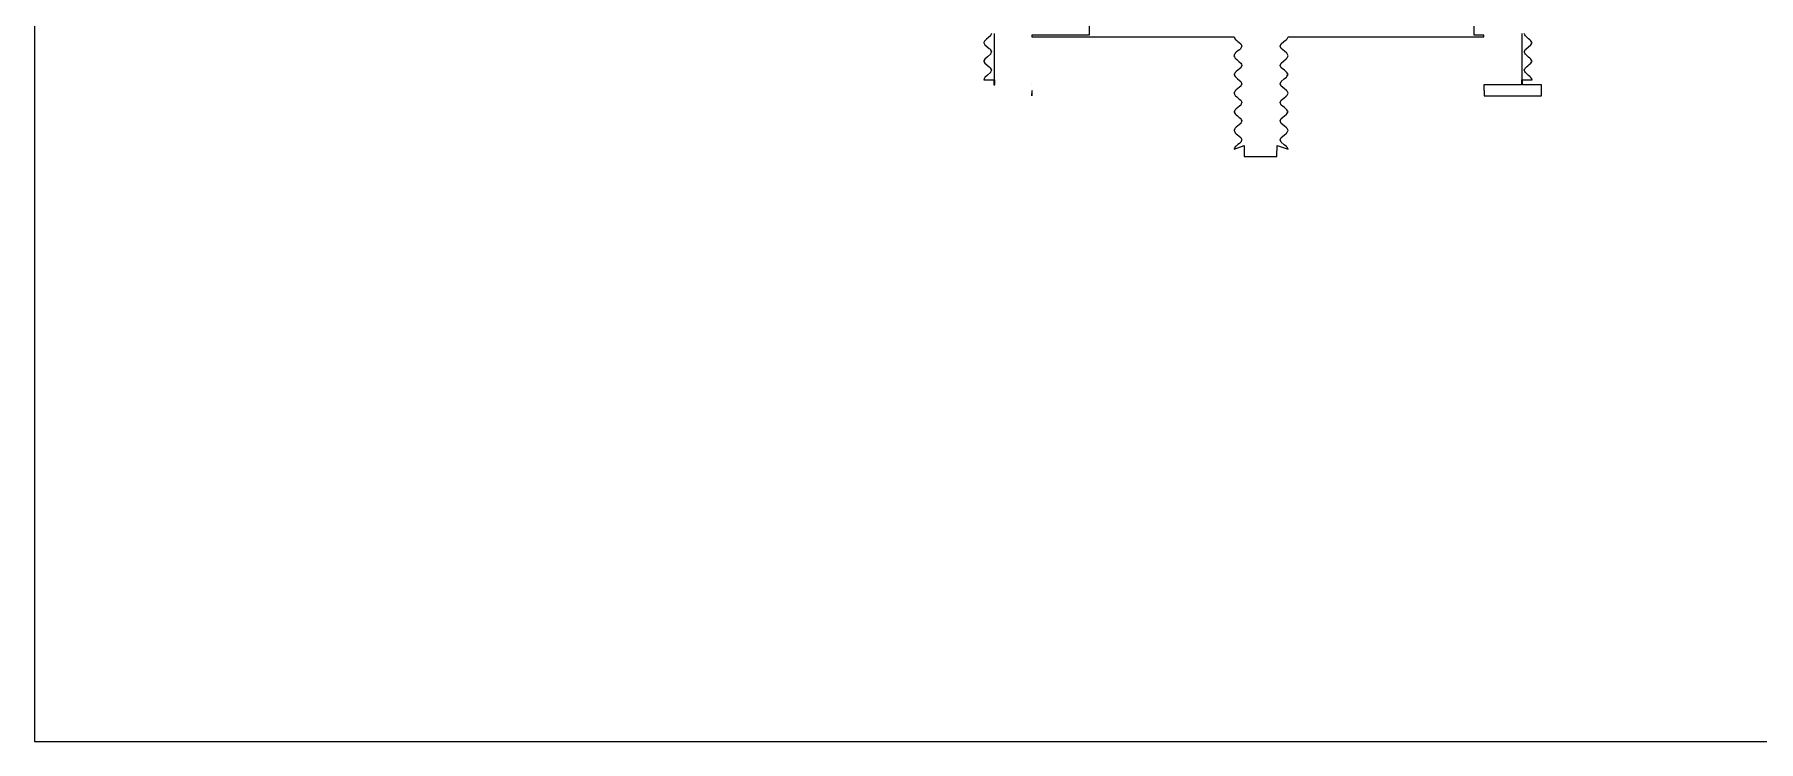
# Model space of a CAD drawing. Header units: metres. Extents: x -155 to -31, y -2 to 38.
# Drawn here: x -155.06 to -135.81, y -2.18 to 5.72 of the extents above; entities that cross this region are included whole.
import ezdxf

# ---------------------------------------------------------------- set-up
doc = ezdxf.new("R2010")
doc.units = ezdxf.units.M
doc.layers.add('Default', color=7, linetype='Continuous')
doc.layers.add('Layer 03$CATI_DUVAR', color=7, linetype='Continuous')
pattern_1 = [(45, (-140.90624, 9.92203), (-0.0449013, 0.0449013), [])]

msp = doc.modelspace()

# ---------------------------------------------------------------- hatches: boundary and pattern name
at = {"layer": 'Layer 03$CATI_DUVAR'}
h = msp.add_hatch(dxfattribs=at)
h.set_pattern_fill('ANSI31', scale=0.02, style=0, pattern_type=2)
h.set_pattern_definition(pattern_1)
h.paths.add_polyline_path([(-143.922, 5.154), (-143.921, 5.154), (-143.922, 5.154)], flags=0)
h = msp.add_hatch(dxfattribs=at)
h.set_pattern_fill('ANSI31', scale=0.02, style=0, pattern_type=2)
h.set_pattern_definition(pattern_1)
h.paths.add_polyline_path([(-143.922, 5.029), (-143.92, 5.086), (-143.921, 5.092), (-143.922, 5.092)], flags=0)

# ---------------------------------------------------------------- linework, layer by layer
at = {"layer": 'Default'}
msp.add_lwpolyline([(-155.06, -2.184), (-124.07, -2.184), (-124.07, 38.412), (-155.06, 38.412)], close=True, dxfattribs=at)
at = {"layer": 'Layer 03$CATI_DUVAR'}
for points in [[(-143.281, 5.899), (-143.281, 5.708), (-143.921, 5.708), (-143.921, 5.69), (-141.664, 5.69), (-141.651, 5.665), (-141.634, 5.649), (-141.62, 5.638), (-141.605, 5.625), (-141.589, 5.611), (-141.582, 5.597), (-141.576, 5.585), (-141.583, 5.571), (-141.589, 5.559), (-141.604, 5.546), (-141.62, 5.532), (-141.639, 5.517), (-141.651, 5.506), (-141.656, 5.496), (-141.661, 5.487), (-141.665, 5.478), (-141.66, 5.467), (-141.651, 5.45), (-141.634, 5.435), (-141.62, 5.424), (-141.605, 5.411), (-141.589, 5.397), (-141.582, 5.383), (-141.576, 5.371), (-141.583, 5.357), (-141.589, 5.344), (-141.604, 5.331), (-141.62, 5.318), (-141.639, 5.302), (-141.651, 5.292), (-141.656, 5.282), (-141.661, 5.271), (-141.664, 5.271), (-141.663, 5.268), (-141.664, 5.265), (-141.661, 5.265), (-141.651, 5.245), (-141.639, 5.234), (-141.624, 5.222), (-141.605, 5.205), (-141.589, 5.192), (-141.583, 5.18), (-141.576, 5.166), (-141.583, 5.152), (-141.589, 5.14), (-141.604, 5.126), (-141.62, 5.113), (-141.639, 5.097), (-141.651, 5.087), (-141.656, 5.077), (-141.661, 5.068), (-141.664, 5.06), (-141.66, 5.051), (-141.651, 5.034), (-141.634, 5.019), (-141.62, 5.007), (-141.605, 4.995), (-141.589, 4.981), (-141.582, 4.967), (-141.576, 4.955), (-141.583, 4.94), (-141.589, 4.928), (-141.604, 4.915), (-141.62, 4.902), (-141.639, 4.886), (-141.651, 4.875), (-141.656, 4.866), (-141.661, 4.855), (-141.664, 4.855), (-141.663, 4.852), (-141.664, 4.849), (-141.661, 4.849), (-141.651, 4.829), (-141.639, 4.818), (-141.624, 4.806), (-141.605, 4.79), (-141.589, 4.776), (-141.583, 4.764), (-141.576, 4.75), (-141.58, 4.741), (-141.581, 4.739), (-141.583, 4.736), (-141.589, 4.723), (-141.604, 4.71), (-141.62, 4.697), (-141.639, 4.681), (-141.651, 4.67), (-141.656, 4.661), (-141.661, 4.652), (-141.664, 4.644), (-141.66, 4.635), (-141.651, 4.618), (-141.639, 4.607), (-141.624, 4.594), (-141.605, 4.579), (-141.589, 4.565), (-141.583, 4.553), (-141.576, 4.539), (-141.583, 4.524), (-141.589, 4.512), (-141.604, 4.499), (-141.62, 4.486), (-141.639, 4.47), (-141.651, 4.459), (-141.656, 4.45), (-141.661, 4.44), (-141.664, 4.433), (-141.551, 4.474), (-141.551, 4.354), (-141.55, 4.354), (-141.189, 4.354), (-141.185, 4.354), (-141.185, 4.361), (-141.184, 4.475), (-141.061, 4.433), (-141.072, 4.455), (-141.074, 4.459), (-141.078, 4.463), (-141.105, 4.485), (-141.136, 4.512), (-141.149, 4.539), (-141.136, 4.565), (-141.105, 4.591), (-141.078, 4.614), (-141.074, 4.618), (-141.063, 4.639), (-141.061, 4.644), (-141.072, 4.666), (-141.074, 4.67), (-141.079, 4.674), (-141.105, 4.697), (-141.136, 4.723), (-141.149, 4.75), (-141.136, 4.776), (-141.105, 4.802), (-141.078, 4.825), (-141.074, 4.829), (-141.064, 4.849), (-141.061, 4.849), (-141.062, 4.852), (-141.061, 4.855), (-141.064, 4.855), (-141.074, 4.875), (-141.102, 4.899), (-141.136, 4.928), (-141.149, 4.955), (-141.136, 4.981), (-141.107, 5.005), (-141.082, 5.026), (-141.074, 5.034), (-141.072, 5.038), (-141.061, 5.06), (-141.061, 5.06), (-141.061, 5.06), (-141.072, 5.082), (-141.074, 5.087), (-141.078, 5.09), (-141.105, 5.113), (-141.136, 5.14), (-141.149, 5.166), (-141.136, 5.192), (-141.105, 5.219), (-141.078, 5.241), (-141.074, 5.245), (-141.064, 5.265), (-141.061, 5.265), (-141.062, 5.268), (-141.061, 5.271), (-141.064, 5.271), (-141.074, 5.292), (-141.102, 5.316), (-141.136, 5.345), (-141.149, 5.371), (-141.136, 5.397), (-141.107, 5.421), (-141.082, 5.443), (-141.074, 5.45), (-141.072, 5.454), (-141.06, 5.478), (-141.063, 5.485), (-141.074, 5.506), (-141.102, 5.53), (-141.136, 5.559), (-141.149, 5.585), (-141.136, 5.612), (-141.107, 5.636), (-141.082, 5.657), (-141.074, 5.664), (-141.072, 5.669), (-141.061, 5.69), (-138.873, 5.69), (-138.873, 5.708), (-138.981, 5.708), (-138.981, 5.899)], [(-144.372, 5.726), (-144.382, 5.706), (-144.384, 5.7), (-144.427, 5.664), (-144.447, 5.647), (-144.451, 5.641), (-144.457, 5.627), (-144.46, 5.627), (-144.458, 5.624), (-144.46, 5.621), (-144.457, 5.621), (-144.447, 5.601), (-144.4, 5.561), (-144.392, 5.554), (-144.385, 5.548), (-144.382, 5.542), (-144.372, 5.522), (-144.382, 5.501), (-144.385, 5.495), (-144.419, 5.466), (-144.447, 5.442), (-144.457, 5.422), (-144.46, 5.422), (-144.458, 5.419), (-144.46, 5.416), (-144.457, 5.416), (-144.447, 5.396), (-144.4, 5.356), (-144.392, 5.349), (-144.385, 5.343), (-144.382, 5.337), (-144.372, 5.317), (-144.382, 5.296), (-144.385, 5.29), (-144.419, 5.261), (-144.447, 5.237), (-144.455, 5.221), (-144.46, 5.211), (-144.346, 5.211), (-144.346, 5.155), (-144.334, 5.155), (-144.334, 5.208), (-144.34, 5.208), (-144.34, 5.238), (-144.34, 5.262), (-144.34, 5.29), (-144.34, 5.296), (-144.34, 5.317), (-144.34, 5.337), (-144.34, 5.343), (-144.34, 5.349), (-144.34, 5.356), (-144.341, 5.396), (-144.341, 5.416), (-144.341, 5.422), (-144.341, 5.426), (-144.341, 5.443), (-144.341, 5.467), (-144.341, 5.495), (-144.341, 5.501), (-144.341, 5.522), (-144.341, 5.542), (-144.341, 5.548), (-144.341, 5.554), (-144.341, 5.561), (-144.341, 5.601), (-144.341, 5.621), (-144.341, 5.641), (-144.341, 5.648), (-144.341, 5.664), (-144.341, 5.7), (-144.341, 5.706), (-144.341, 5.726)], [(-138.449, 5.726), (-138.449, 5.713), (-138.449, 5.7), (-138.449, 5.686), (-138.449, 5.669), (-138.449, 5.657), (-138.449, 5.647), (-138.449, 5.63), (-138.449, 5.624), (-138.449, 5.61), (-138.449, 5.601), (-138.449, 5.553), (-138.449, 5.551), (-138.449, 5.548), (-138.449, 5.545), (-138.449, 5.521), (-138.449, 5.508), (-138.449, 5.495), (-138.449, 5.481), (-138.449, 5.464), (-138.449, 5.452), (-138.449, 5.442), (-138.449, 5.425), (-138.449, 5.422), (-138.449, 5.417), (-138.449, 5.416), (-138.449, 5.413), (-138.449, 5.396), (-138.449, 5.38), (-138.449, 5.365), (-138.449, 5.355), (-138.449, 5.343), (-138.449, 5.33), (-138.449, 5.317), (-138.449, 5.303), (-138.449, 5.29), (-138.449, 5.276), (-138.449, 5.259), (-138.449, 5.247), (-138.449, 5.237), (-138.449, 5.208), (-138.455, 5.208), (-138.455, 5.154), (-138.615, 5.154), (-138.872, 5.154), (-138.872, 5.154), (-138.873, 5.154), (-138.873, 5.092), (-138.872, 5.092), (-138.872, 5.029), (-138.615, 5.029), (-138.231, 5.029), (-138.231, 5.029), (-138.231, 5.08), (-138.231, 5.092), (-138.231, 5.154), (-138.443, 5.154), (-138.443, 5.211), (-138.335, 5.211), (-138.34, 5.22), (-138.349, 5.237), (-138.36, 5.247), (-138.374, 5.259), (-138.394, 5.276), (-138.411, 5.29), (-138.417, 5.303), (-138.424, 5.317), (-138.417, 5.33), (-138.411, 5.343), (-138.397, 5.355), (-138.384, 5.365), (-138.367, 5.38), (-138.348, 5.396), (-138.338, 5.416), (-138.336, 5.416), (-138.337, 5.419), (-138.335, 5.422), (-138.339, 5.422), (-138.348, 5.442), (-138.36, 5.452), (-138.374, 5.464), (-138.394, 5.481), (-138.411, 5.495), (-138.417, 5.508), (-138.424, 5.521), (-138.411, 5.548), (-138.408, 5.551), (-138.405, 5.553), (-138.348, 5.601), (-138.344, 5.61), (-138.339, 5.621), (-138.335, 5.621), (-138.337, 5.624), (-138.336, 5.627), (-138.338, 5.627), (-138.349, 5.647), (-138.36, 5.657), (-138.374, 5.669), (-138.394, 5.686), (-138.411, 5.7), (-138.417, 5.713), (-138.424, 5.726)]]:
    msp.add_lwpolyline(points, dxfattribs=at)
for points in [[(-143.922, 5.154), (-143.921, 5.154), (-143.922, 5.154)], [(-143.922, 5.029), (-143.92, 5.086), (-143.921, 5.092), (-143.922, 5.092)]]:
    msp.add_lwpolyline(points, close=True, dxfattribs=at)

doc.saveas('drawing.dxf')
